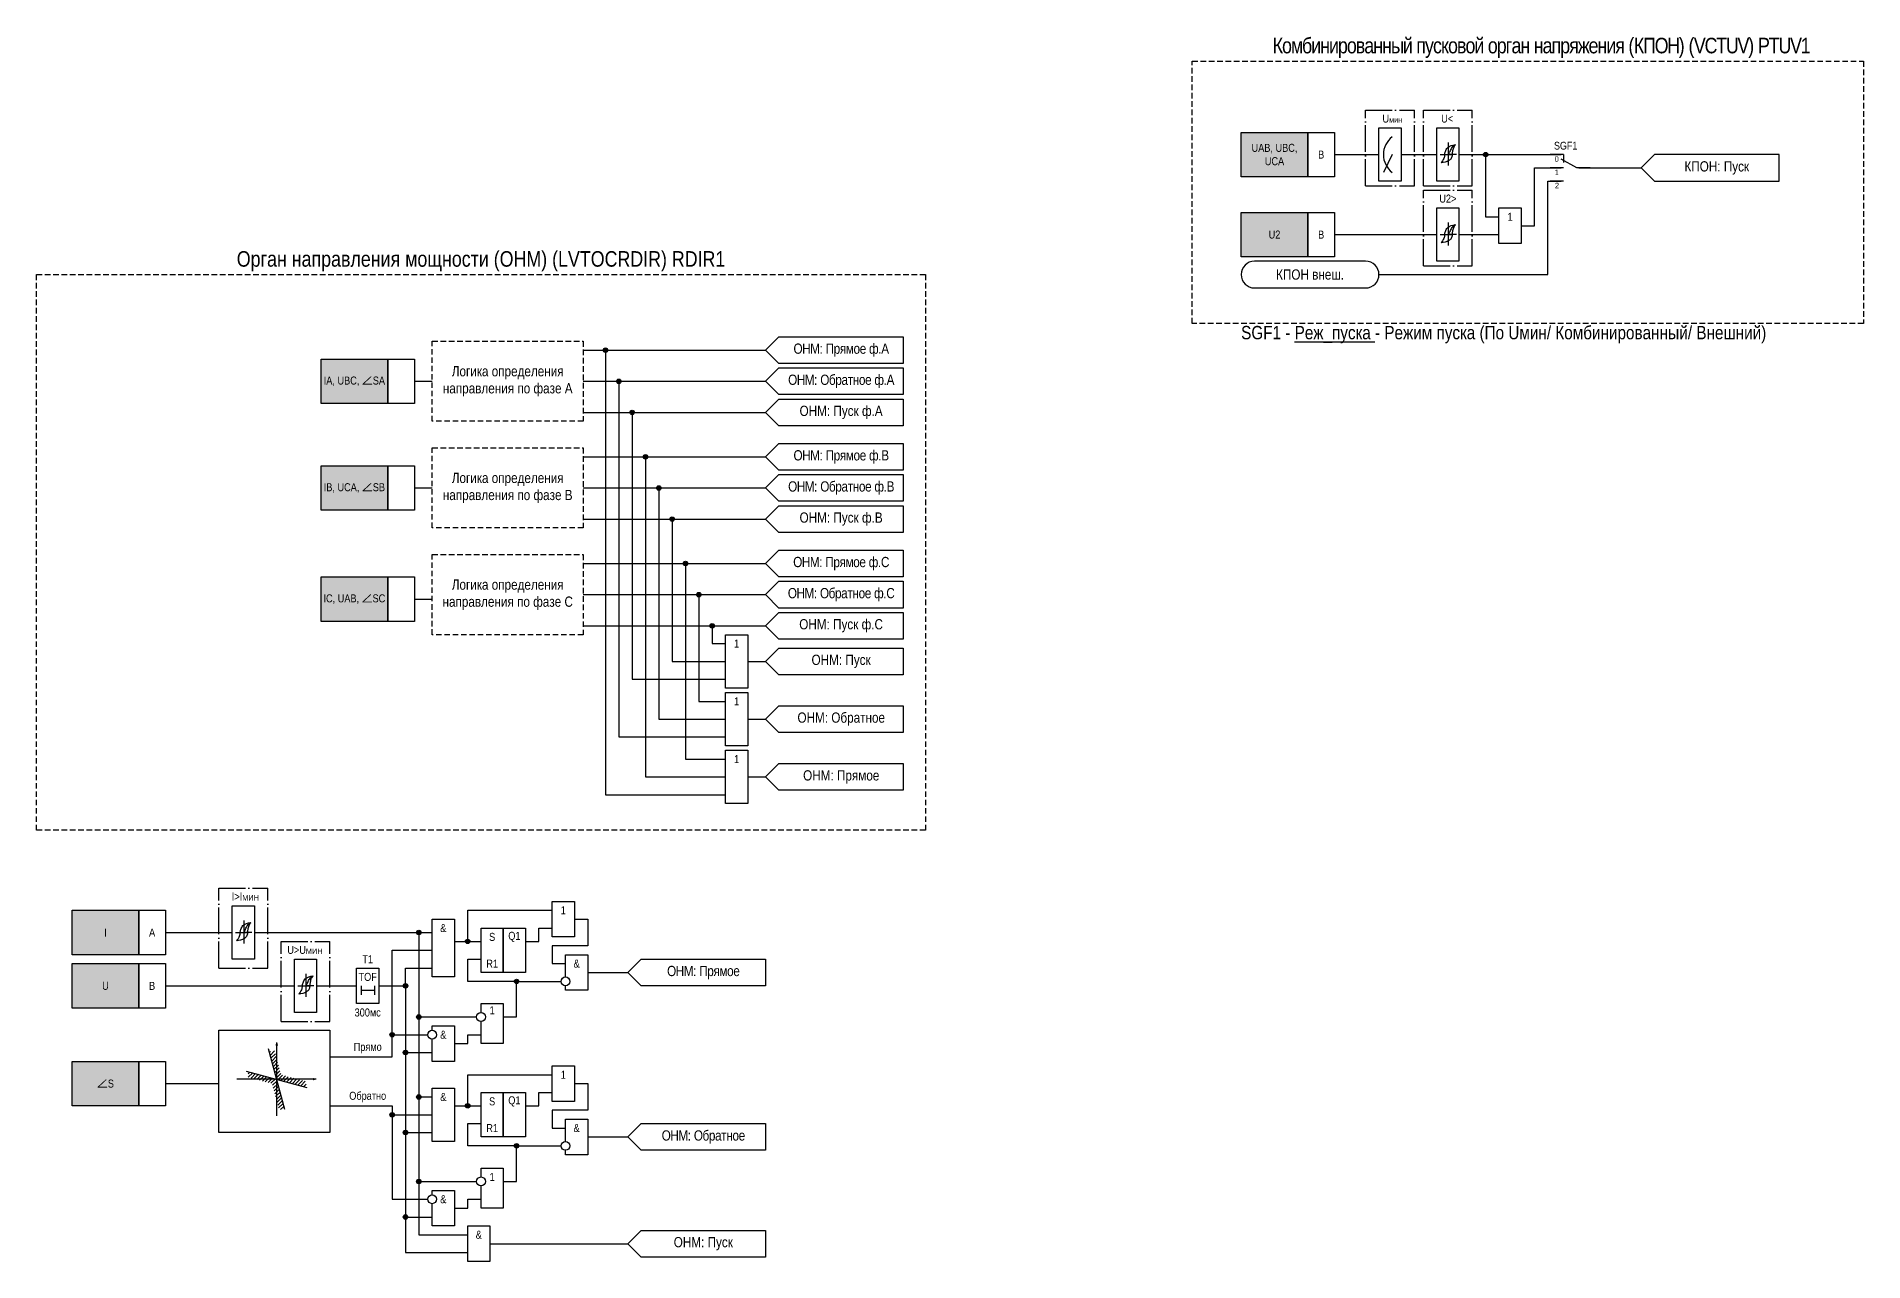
# Model space of a CAD drawing. Header units: millimetres. Extents: x -60 to 2976, y -423 to 657.
# Drawn here: x 1031 to 1442, y 338 to 613.6 of the extents above; entities that cross this region are included whole.
import ezdxf
from ezdxf.enums import TextEntityAlignment as Align

# ---------------------------------------------------------------- set-up
doc = ezdxf.new("R2010")
doc.units = ezdxf.units.MM
doc.linetypes.add('ACAD_ISO04W100', pattern=[30, 24, -3, 0, -3])
doc.linetypes.add('штриховая2', pattern=[0.375, 0.25, -0.125])
doc.layers.add('Основная', color=7, linetype='Continuous')
doc.styles.add('1.8_Gost_RD', font='ARIALN.TTF', dxfattribs={"height": 1.8})
doc.styles.add('2.5_Gost_RD', font='ARIALN.TTF', dxfattribs={"height": 2.5})
doc.styles.add('3.5_Gost_RD', font='ARIALN.TTF', dxfattribs={"height": 3.5})
doc.styles.add('Вывод', font='ARIALN.TTF', dxfattribs={"height": 2.5})
doc.styles.add('Компонент', font='ARIALN.TTF', dxfattribs={"height": 3.5})

# ---------------------------------------------------------------- blocks, each defined once
blk = doc.blocks.new('Точка')
at = {"ltscale": 100}
h = blk.add_hatch(color=256, dxfattribs=at)
h.dxf.hatch_style = 1
edge = h.paths.add_edge_path()
edge.add_arc((0, 0), 0.5, 0, 360)
blk.add_circle((0, 0), 0.5, dxfattribs=at)
blk = doc.blocks.new('*U45')
at = {"layer": 'Основная', "linetype": 'ACAD_ISO04W100', "ltscale": 0.25}
for p, q in [((0, 0), (11, 0)), ((0, -17), (0, 0)), ((11, -17), (11, 0)), ((0, -17), (11, -17))]:
    blk.add_line(p, q, dxfattribs=at)
at = {"layer": 'Основная', "style": 'Компонент'}
blk.add_attdef('ОУ', text='', height=3.5, dxfattribs=at).set_placement((11, 0), align=Align.MIDDLE_CENTER)
blk = doc.blocks.new('*U23')
at = {"layer": 'Основная', "linetype": 'ACAD_ISO04W100', "ltscale": 0.25}
for p, q in [((0, 0), (11, 0)), ((0, -17), (0, 0)), ((11, -17), (11, 0)), ((0, -17), (11, -17))]:
    blk.add_line(p, q, dxfattribs=at)
at = {"layer": 'Основная', "style": 'Компонент'}
blk.add_attdef('ОУ', text='', height=3.5, dxfattribs=at).set_placement((11, 0), align=Align.MIDDLE_CENTER)
blk = doc.blocks.new('*U32')
at = {"layer": 'Основная', "color": 0}
blk.add_line((0, 0), (7, 4), dxfattribs=at)
at = {"layer": 'Основная', "ltscale": 0.35}
blk.add_line((6, 6), (6, 2.5), dxfattribs=at)
blk = doc.blocks.new('*U34')
at = {"layer": 'Основная', "color": 0}
for p, q in [((-3, 6), (-9, 6)), ((-3, 0), (-9, 0)), ((9, 0), (3, 0))]:
    blk.add_line(p, q, dxfattribs=at)
at = {"layer": 'Основная', "ltscale": 0.25, "xscale": -1}
blk.add_blockref('*U32', (3, 0), dxfattribs=at)
at = {"layer": 'Основная'}
for tag, height, style, p in [('ОУ', 3.5, 'Компонент', (-2, 10)), ('В1', 2.5, 'Вывод', (-14, 6)), ('В2', 2.5, 'Вывод', (-6, 4)), ('В3', 2.5, 'Вывод', (-6, -2))]:
    blk.add_attdef(tag, text='', height=height, dxfattribs=dict(at, style=style)).set_placement(p, align=Align.MIDDLE_CENTER)
blk = doc.blocks.new('*U24')
at = {"layer": 'Основная', "linetype": 'ACAD_ISO04W100', "ltscale": 0.25}
for p, q in [((0, 0), (11, 0)), ((0, -18), (0, 0)), ((11, -18), (11, 0)), ((0, -18), (11, -18))]:
    blk.add_line(p, q, dxfattribs=at)
at = {"layer": 'Основная', "style": 'Компонент'}
blk.add_attdef('ОУ', text='', height=3.5, dxfattribs=at).set_placement((11, 0), align=Align.MIDDLE_CENTER)

msp = doc.modelspace()

# ---------------------------------------------------------------- hatches: boundary and pattern name
at = {"ltscale": 100, "true_color": 0xef8637}
h = msp.add_hatch(color=30, dxfattribs=at)
h.dxf.hatch_style = 1
h.paths.add_polyline_path([(1302, 592), (1317, 592), (1317, 582), (1302, 582)])
h = msp.add_hatch(color=30, dxfattribs=at)
h.dxf.hatch_style = 1
h.paths.add_polyline_path([(1302, 574), (1317, 574), (1317, 564), (1302, 564)])
h = msp.add_hatch(color=30, dxfattribs=at)
h.dxf.hatch_style = 1
h.paths.add_polyline_path([(1095, 541), (1110, 541), (1110, 531), (1095, 531)])
h = msp.add_hatch(color=30, dxfattribs=at)
h.dxf.hatch_style = 1
h.paths.add_polyline_path([(1095, 517), (1110, 517), (1110, 507), (1095, 507)])
h = msp.add_hatch(color=30, dxfattribs=at)
h.dxf.hatch_style = 1
h.paths.add_polyline_path([(1095, 492), (1110, 492), (1110, 482), (1095, 482)])
h = msp.add_hatch(color=30, dxfattribs=at)
h.dxf.hatch_style = 1
h.paths.add_polyline_path([(1039, 417), (1054, 417), (1054, 407), (1039, 407)])
h = msp.add_hatch(color=30, dxfattribs=at)
h.dxf.hatch_style = 1
h.paths.add_polyline_path([(1039, 405), (1054, 405), (1054, 395), (1039, 395)])
at = {"ltscale": 100}
h = msp.add_hatch(color=256, dxfattribs=at)
h.dxf.hatch_style = 1
h.paths.add_polyline_path([(1085, 387.2509), (1084.8811, 386.5589, -0.30517304), (1085.0027, 386.6415)])
h.paths.add_polyline_path([(1085, 387.2509), (1085.0027, 386.6415, -0.30517304), (1085.1249, 386.56)])
at = {"ltscale": 100, "true_color": 0xef8637}
h = msp.add_hatch(color=30, dxfattribs=at)
h.dxf.hatch_style = 1
h.paths.add_polyline_path([(1039, 383), (1054, 383), (1054, 373), (1039, 373)])
at = {"ltscale": 100}
h = msp.add_hatch(dxfattribs=at)
h.set_pattern_fill('ANSI31', color=256, scale=0.18)
h.set_pattern_definition([(45, (-49, 195), (-0.40411153, 0.40411153), [])])
edge = h.paths.add_edge_path()
edge.add_line((1091.7049, 378.4714), (1086, 380))
edge.add_line((1086, 380), (1084.5637, 385.3604))
edge.add_arc((1085.0699, 378.7392), 6.6405, 94.371739, 105)
edge.add_line((1083.3512, 385.1534), (1085, 379))
edge.add_line((1085, 379), (1091.5406, 377.2474))
edge.add_arc((1085.0699, 378.7392), 6.6405, 347.017688, 357.688134)
edge = h.paths.add_edge_path()
edge.add_line((1078.471, 379.4815), (1084, 378))
edge.add_line((1084, 378), (1085.5761, 372.1181))
edge.add_arc((1085.0699, 378.7392), 6.6405, 274.371739, 285)
edge.add_line((1086.7886, 372.325), (1085, 379))
edge.add_line((1085, 379), (1078.7201, 380.6827))
edge.add_arc((1085.0699, 378.7392), 6.6405, 162.982312, 173.582199)
h = msp.add_hatch(color=256, dxfattribs=at)
h.dxf.hatch_style = 1
h.paths.add_polyline_path([(1093.9352, 379), (1093.2433, 379.1194, -0.30517304), (1093.3258, 378.9978)])
h.paths.add_polyline_path([(1093.9352, 379), (1093.3258, 378.9978, -0.30517304), (1093.2442, 378.8756)])

# ---------------------------------------------------------------- linework, layer by layer
for p, q in [((1348.6, 589.72), (1348.6, 584.52)), ((1348.6, 571.72), (1348.6, 566.52)), ((1077.6, 414.72), (1077.6, 409.52)), ((1091.6, 402.72), (1091.6, 397.52))]:
    msp.add_line(p, q)
at = {"color": 7, "ltscale": 100}
for p, q in [((1336, 587), (1334, 583)), ((1346.7865, 587.0009), (1348.6014, 587.0009)), ((1347.8108, 587), (1349.491, 587)), ((1350.4163, 587.0028), (1348.6014, 587.0009)), ((1346.7865, 569.0009), (1348.6014, 569.0009)), ((1347.8108, 569), (1349.491, 569)), ((1350.4163, 569.0028), (1348.6014, 569.0009)), ((1075.7865, 412.0009), (1077.6014, 412.0009)), ((1076.8108, 412), (1078.491, 412)), ((1079.4163, 412.0028), (1077.6014, 412.0009)), ((1089.7865, 400.0009), (1091.6014, 400.0009)), ((1090.8108, 400), (1092.491, 400)), ((1093.4163, 400.0028), (1091.6014, 400.0009))]:
    msp.add_line(p, q, dxfattribs=at)
at = {"ltscale": 100}
for p, q in [((1374.5, 581), (1371.5, 581)), ((1154, 519), (1195, 519)), ((1154, 512), (1195, 512)), ((1154, 505), (1195, 505)), ((1154, 495), (1195, 495)), ((1154, 488), (1195, 488)), ((1154, 481), (1195, 481)), ((1085, 387.2509), (1084.8811, 386.5589)), ((1085, 387.2509), (1085, 370.7491)), ((1085, 387.2509), (1085.1249, 386.56)), ((1086.8301, 372.1699), (1083.1699, 385.8301)), ((1093.9352, 379), (1076.0648, 379)), ((1078.1699, 380.8301), (1091.8301, 377.1699)), ((1093.9352, 379), (1093.2433, 379.1194)), ((1093.9352, 379), (1093.2442, 378.8756)), ((1060, 378), (1072, 378))]:
    msp.add_line(p, q, dxfattribs=at)
at = {"linetype": 'штриховая2', "ltscale": 5}
msp.add_lwpolyline([(1291, 608), (1442, 608), (1442, 549), (1291, 549)], close=True, dxfattribs=at)
at = {"ltscale": 100}
for points in [[(1302, 592), (1317, 592), (1317, 582), (1302, 582)], [(1317, 592), (1323, 592), (1323, 582), (1317, 582)], [(1333, 593), (1338, 593), (1338, 581), (1333, 581)], [(1346, 593), (1351, 593), (1351, 581), (1346, 581)], [(1395, 587), (1392, 584), (1395, 581), (1423, 581), (1423, 587)], [(1302, 574), (1317, 574), (1317, 564), (1302, 564)], [(1317, 574), (1323, 574), (1323, 564), (1317, 564)], [(1346, 575), (1351, 575), (1351, 563), (1346, 563)], [(1360, 575), (1365, 575), (1365, 567), (1360, 567)], [(1198, 546), (1226, 546), (1226, 540), (1198, 540), (1195, 543)], [(1095, 541), (1110, 541), (1110, 531), (1095, 531)], [(1110, 541), (1116, 541), (1116, 531), (1110, 531)], [(1198, 539), (1226, 539), (1226, 533), (1198, 533), (1195, 536)], [(1198, 532), (1226, 532), (1226, 526), (1198, 526), (1195, 529)], [(1198, 522), (1226, 522), (1226, 516), (1198, 516), (1195, 519)], [(1095, 517), (1110, 517), (1110, 507), (1095, 507)], [(1110, 517), (1116, 517), (1116, 507), (1110, 507)], [(1198, 515), (1226, 515), (1226, 509), (1198, 509), (1195, 512)], [(1198, 508), (1226, 508), (1226, 502), (1198, 502), (1195, 505)], [(1198, 498), (1226, 498), (1226, 492), (1198, 492), (1195, 495)], [(1095, 492), (1110, 492), (1110, 482), (1095, 482)], [(1110, 492), (1116, 492), (1116, 482), (1110, 482)], [(1198, 491), (1226, 491), (1226, 485), (1198, 485), (1195, 488)], [(1198, 484), (1226, 484), (1226, 478), (1198, 478), (1195, 481)], [(1186, 479), (1191, 479), (1191, 467), (1186, 467)], [(1198, 476), (1226, 476), (1226, 470), (1198, 470), (1195, 473)], [(1186, 466), (1191, 466), (1191, 454), (1186, 454)], [(1198, 463), (1226, 463), (1226, 457), (1198, 457), (1195, 460)], [(1186, 453), (1191, 453), (1191, 441), (1186, 441)], [(1198, 450), (1226, 450), (1226, 444), (1198, 444), (1195, 447)], [(1039, 417), (1054, 417), (1054, 407), (1039, 407)], [(1054, 417), (1060, 417), (1060, 407), (1054, 407)], [(1075, 418), (1080, 418), (1080, 406), (1075, 406)], [(1147, 419), (1152, 419), (1152, 411), (1147, 411)], [(1120, 415), (1125, 415), (1125, 402), (1120, 402)], [(1131, 413), (1136, 413), (1136, 403), (1131, 403)], [(1136, 413), (1141, 413), (1141, 403), (1136, 403)], [(1039, 405), (1054, 405), (1054, 395), (1039, 395)], [(1054, 405), (1060, 405), (1060, 395), (1054, 395)], [(1089, 406), (1094, 406), (1094, 394), (1089, 394)], [(1103, 404), (1108, 404), (1108, 396), (1103, 396)], [(1167, 406), (1195, 406), (1195, 400), (1167, 400), (1164, 403)], [(1072, 390), (1097, 390), (1097, 367), (1072, 367)], [(1039, 383), (1054, 383), (1054, 373), (1039, 373)], [(1054, 383), (1060, 383), (1060, 373), (1054, 373)], [(1147, 382), (1152, 382), (1152, 374), (1147, 374)], [(1120, 377), (1125, 377), (1125, 365), (1120, 365)], [(1131, 376), (1136, 376), (1136, 366), (1131, 366)], [(1136, 376), (1141, 376), (1141, 366), (1136, 366)], [(1167, 369), (1195, 369), (1195, 363), (1167, 363), (1164, 366)], [(1167, 345), (1195, 345), (1195, 339), (1167, 339), (1164, 342)]]:
    msp.add_lwpolyline(points, close=True, dxfattribs=at)
for points in [[(1323, 587), (1333, 587)], [(1338, 587), (1346, 587)], [(1351, 587), (1357, 587), (1357, 573), (1360, 573)], [(1351, 587), (1374, 587)], [(1365, 571), (1368, 571), (1368, 584), (1374, 584)], [(1378, 584), (1392, 584)], [(1333, 560), (1371, 560), (1371, 581), (1374, 581)], [(1323, 569), (1346, 569)], [(1351, 569), (1360, 569)], [(1154, 543), (1195, 543)], [(1154, 543), (1159, 543), (1159, 443), (1186, 443)], [(1116, 536), (1120, 536)], [(1154, 536), (1195, 536)], [(1154, 536), (1162, 536), (1162, 456), (1186, 456)], [(1154, 529), (1195, 529)], [(1154, 529), (1165, 529), (1165, 469), (1186, 469)], [(1154, 519), (1168, 519), (1168, 447), (1186, 447)], [(1116, 512), (1120, 512)], [(1154, 512), (1171, 512), (1171, 460), (1186, 460)], [(1154, 505), (1174, 505), (1174, 473), (1186, 473)], [(1154, 495), (1177, 495), (1177, 451), (1186, 451)], [(1116, 487), (1120, 487)], [(1154, 488), (1180, 488), (1180, 464), (1186, 464)], [(1154, 481), (1183, 481), (1183, 477), (1186, 477)], [(1191, 473), (1195, 473)], [(1191, 460), (1195, 460)], [(1191, 447), (1195, 447)], [(1125, 410), (1128, 410), (1128, 417), (1147, 417)], [(1060, 412), (1075, 412)], [(1080, 412), (1120, 412)], [(1080, 412), (1117, 412), (1117, 393), (1130, 393)], [(1080, 412), (1117, 412), (1117, 375), (1120, 375)], [(1080, 412), (1117, 412), (1117, 344), (1128, 344)], [(1080, 412), (1117, 412), (1117, 356), (1130, 356)], [(1141, 410), (1144, 410), (1144, 413), (1147, 413)], [(1152, 415), (1155, 415), (1155, 409), (1147, 409), (1147, 405), (1150, 405)], [(1097, 384), (1111, 384), (1111, 408), (1120, 408)], [(1125, 410), (1131, 410)], [(1150, 402), (1150, 407), (1155, 407), (1155, 399), (1150, 399), (1150, 400)], [(1108, 400), (1114, 400), (1114, 404), (1120, 404)], [(1136, 393), (1139, 393), (1139, 401), (1128, 401), (1128, 406), (1131, 406)], [(1155, 403), (1164, 403)], [(1060, 400), (1089, 400)], [(1094, 400), (1103, 400)], [(1104, 400), (1104, 398)], [(1104, 399), (1107, 399)], [(1107, 400), (1107, 398)], [(1108, 400), (1114, 400), (1114, 385), (1120, 385)], [(1108, 400), (1114, 400), (1114, 367), (1120, 367)], [(1108, 400), (1114, 400), (1114, 348), (1120, 348)], [(1108, 400), (1114, 400), (1114, 340), (1128, 340)], [(1136, 393), (1139, 393), (1139, 401), (1149, 401)], [(1131, 395), (1131, 396), (1136, 396), (1136, 387), (1131, 387), (1131, 392)], [(1131, 394), (1131, 395)], [(1120, 390), (1120, 391), (1125, 391), (1125, 383), (1120, 383), (1120, 388)], [(1097, 384), (1111, 384), (1111, 389), (1119, 389)], [(1125, 387), (1128, 387), (1128, 389), (1131, 389)], [(1078.1699, 380.8301), (1091.8301, 377.1699)], [(1125, 373), (1128, 373), (1128, 380), (1147, 380)], [(1141, 373), (1144, 373), (1144, 376), (1147, 376)], [(1152, 378), (1155, 378), (1155, 372), (1147, 372), (1147, 368), (1150, 368)], [(1097, 373), (1111, 373), (1111, 352), (1119, 352)], [(1097, 373), (1111, 373), (1111, 371), (1120, 371)], [(1125, 373), (1131, 373)], [(1150, 365), (1150, 370), (1155, 370), (1155, 362), (1150, 362), (1150, 363)], [(1136, 356), (1139, 356), (1139, 364), (1128, 364), (1128, 369), (1131, 369)], [(1155, 366), (1164, 366)], [(1136, 356), (1139, 356), (1139, 364), (1149, 364)], [(1131, 357), (1131, 359)], [(1131, 358), (1131, 359), (1136, 359), (1136, 350), (1131, 350), (1131, 355)], [(1120, 353), (1120, 354), (1125, 354), (1125, 346), (1120, 346), (1120, 351)], [(1125, 350), (1128, 350), (1128, 352), (1131, 352)], [(1133, 342), (1164, 342)]]:
    msp.add_lwpolyline(points, dxfattribs=at)
at = {"color": 7, "linetype": 'штриховая2', "ltscale": 5}
msp.add_lwpolyline([(1031, 560), (1231, 560), (1231, 435), (1031, 435)], close=True, dxfattribs=at)
at = {"ltscale": 100}
msp.add_lwpolyline([(1305, 557), (1330, 557, 1), (1330, 563), (1305, 563, 1)], format="xyb", close=True, dxfattribs=at)
at = {"color": 251, "linetype": 'штриховая2', "ltscale": 5, "true_color": 0x58595b}
for points in [[(1120, 545), (1154, 545), (1154, 527), (1120, 527)], [(1120, 521), (1154, 521), (1154, 503), (1120, 503)], [(1120, 497), (1154, 497), (1154, 479), (1120, 479)]]:
    msp.add_lwpolyline(points, close=True, dxfattribs=at)
at = {"color": 7, "ltscale": 100}
msp.add_lwpolyline([(1128, 346), (1133, 346), (1133, 338), (1128, 338)], close=True, dxfattribs=at)
at = {"ltscale": 100}
for centre in [(1150, 401), (1131, 393), (1120, 389), (1150, 364), (1131, 356), (1120, 352)]:
    msp.add_circle(centre, 1, dxfattribs=at)
at = {"color": 7, "ltscale": 100}
msp.add_arc((1339, 587), 5, 126.869898, 233.130102, dxfattribs=at)
at = {"ltscale": 100}
for centre, start, end in [((1085.0032, 386.5099), 22.366304, 158.132512), ((1093.1942, 378.9973), 292.323869, 68.090076)]:
    msp.add_arc(centre, 0.1316, start, end, dxfattribs=at)
for points in [[(1347.8, 586.92), (1347.9527, 587.7081), (1348.4415, 588.5439), (1350.2, 589.257)], [(1348.6014, 587.0009), (1349, 587.72), (1349.4669, 588.5973), (1350.2, 589.257)], [(1349.4795, 586.92), (1349.6, 587.7081), (1349.8118, 588.5439), (1350.2, 589.257)], [(1347.8, 586.92), (1347.6, 586.1319), (1347, 585.12)], [(1349.4795, 586.92), (1349.2473, 586.1319), (1348.7586, 585.6696), (1347, 585.12)], [(1347.8, 568.92), (1347.6, 568.1319), (1347, 567.12)], [(1349.4795, 568.92), (1349.2473, 568.1319), (1348.7586, 567.6696), (1347, 567.12)], [(1347.8, 568.92), (1347.9527, 569.7081), (1348.4415, 570.5439), (1350.2, 571.257)], [(1348.6014, 569.0009), (1349, 569.72), (1349.4669, 570.5973), (1350.2, 571.257)], [(1349.4795, 568.92), (1349.6, 569.7081), (1349.8118, 570.5439), (1350.2, 571.257)], [(1076.8, 411.92), (1076.6, 411.1319), (1076, 410.12)], [(1078.4795, 411.92), (1078.2473, 411.1319), (1077.7586, 410.6696), (1076, 410.12)], [(1076.8, 411.92), (1076.9527, 412.7081), (1077.4415, 413.5439), (1079.2, 414.257)], [(1077.6014, 412.0009), (1078, 412.72), (1078.4669, 413.5973), (1079.2, 414.257)], [(1078.4795, 411.92), (1078.6, 412.7081), (1078.8118, 413.5439), (1079.2, 414.257)], [(1090.8, 399.92), (1090.6, 399.1319), (1090, 398.12)], [(1092.4795, 399.92), (1092.2473, 399.1319), (1091.7586, 398.6696), (1090, 398.12)], [(1090.8, 399.92), (1090.9527, 400.7081), (1091.4415, 401.5439), (1093.2, 402.257)], [(1091.6014, 400.0009), (1092, 400.72), (1092.4669, 401.5973), (1093.2, 402.257)], [(1092.4795, 399.92), (1092.6, 400.7081), (1092.8118, 401.5439), (1093.2, 402.257)]]:
    msp.add_spline(points, degree=3)

# ---------------------------------------------------------------- block references
at = {"color": 3, "ltscale": 100}
msp.add_blockref('Точка', (1357, 587), dxfattribs=at)
at = {"ltscale": 100}
for p in [(1159, 543), (1162, 536), (1165, 529), (1168, 519), (1171, 512), (1174, 505), (1177, 495), (1180, 488), (1183, 481), (1117, 412), (1128, 410), (1114, 400), (1139, 401), (1117, 393), (1111, 389), (1114, 385), (1117, 375), (1111, 371), (1128, 373), (1114, 367), (1139, 364), (1117, 356), (1114, 348)]:
    msp.add_blockref('Точка', p, dxfattribs=at)
at = {"layer": 'Основная', "ltscale": 0.25}
for name, p in [('*U23', (1330, 597)), ('*U45', (1343, 597)), ('*U23', (1343, 579)), ('*U24', (1072, 422)), ('*U24', (1086, 410))]:
    msp.add_blockref(name, p, dxfattribs=at)
ref = msp.add_blockref('*U34', (1376, 584), dxfattribs=dict(at, xscale=0.5, yscale=0.5, zscale=0.5))
ref.add_attrib('ОУ', 'SGF1', dxfattribs={"height": 1.75, "style": 'Компонент'}).set_placement((1375, 589), align=Align.MIDDLE_CENTER)
ref.add_attrib('В2', '0', dxfattribs={"height": 1.25, "style": 'Вывод'}).set_placement((1373, 586), align=Align.MIDDLE_CENTER)
ref.add_attrib('В3', '1', dxfattribs={"height": 1.25, "style": 'Вывод'}).set_placement((1373, 583), align=Align.MIDDLE_CENTER)

# ---------------------------------------------------------------- texts
at = {"color": 30, "ltscale": 100, "attachment_point": 5, "style": '3.5_Gost_RD'}
for s, insert, char_height, width in [('{\\T0.9;Комбинированный пусковой орган напряжения (КПОН) (VCTUV) \\C6;PTUV1}', (1369.5, 611), 3.5, 145), ('\\pxt49;Орган направления мощности (ОНМ) (LVTOCRDIR) {\\C6;RDIR1}', (1131, 563), 3.5, 200), ('\\pxql;SGF1 - {\\LРеж_пуска} - Режим пуска (По Uмин/ Комбинированный/ Внешний)', (1372, 546.5), 3, 140)]:
    msp.add_mtext(s, dxfattribs=dict(at, insert=insert, char_height=char_height, width=width))
at = {"color": 7, "ltscale": 100, "char_height": 1.8}
for s, insert, width, attachment_point, style in [('\\pxi1.5477;U{\\H0.66667x;мин}', (1331, 596), 11, 1, '1.8_Gost_RD'), ('U<', (1347, 596), 4, 1, '1.8_Gost_RD'), ('\\pxqc;U2>', (1343, 578), 11, 1, '1.8_Gost_RD'), ('\\pxi1.3076; I>I{\\H0.66667x;МИН}', (1072, 421), 11, 1, '1.8_Gost_RD'), ('\\pxi0.78678;U>U{\\H0.66667x;МИН}', (1086, 409), 12.594396, 1, '1.8_Gost_RD'), ('&', (1130.5, 344), 5, 5, '2.5_Gost_RD')]:
    msp.add_mtext(s, dxfattribs=dict(at, insert=insert, width=width, attachment_point=attachment_point, style=style))
at = {"ltscale": 100}
for s, insert, char_height, width, attachment_point, style in [('UAB, UBC, ^JUCA ', (1309.5, 587), 1.8, 15, 5, '1.8_Gost_RD'), ('В ', (1320, 587), 1.8, 6, 5, '1.8_Gost_RD'), ('\\pxsm0.7;КПОН: Пуск', (1409, 584), 2.3, 28, 5, '2.5_Gost_RD'), ('2', (1372.5907, 580.6607), 1.25, 2, 1, '3.5_Gost_RD'), ('1', (1362.5, 573), 1.8, 5, 5, '2.5_Gost_RD'), ('U2', (1309.5, 569), 1.8, 15, 5, '1.8_Gost_RD'), ('В ', (1320, 569), 1.8, 6, 5, '1.8_Gost_RD'), ('\\pxsm0.7;КПОН внеш.', (1317.5, 560), 2.3, 31.000006, 5, '2.5_Gost_RD'), ('\\pxsm0.7;{\\T0.95;ОНМ: Прямое ф.А}', (1212, 543), 2.3, 28, 5, '2.5_Gost_RD'), ('IA, UBC, {\\fISOCPEUR|b0|i0|c0|p34;∠}SA', (1102.5, 536), 1.8, 15, 5, '1.8_Gost_RD'), ('\\pxsm0.7;{\\T0.95;ОНМ: Обратное ф.А}', (1212, 536), 2.3, 28, 5, '2.5_Gost_RD'), ('\\pxsm0.7;ОНМ: Пуск ф.А ', (1212, 529), 2.3, 28, 5, '2.5_Gost_RD'), ('\\pxsm0.7;{\\T0.95;ОНМ: Прямое ф.В}', (1212, 519), 2.3, 28, 5, '2.5_Gost_RD'), ('IВ, UCA, {\\fISOCPEUR|b0|i0|c0|p34;∠}SB', (1102.5, 512), 1.8, 15, 5, '1.8_Gost_RD'), ('\\pxsm0.7;{\\T0.95;ОНМ: Обратное ф.В}', (1212, 512), 2.3, 28, 5, '2.5_Gost_RD'), ('\\pxsm0.7;ОНМ: Пуск ф.В', (1212, 505), 2.3, 28, 5, '2.5_Gost_RD'), ('\\pxsm0.7;{\\T0.95;ОНМ: Прямое ф.С}', (1212, 495), 2.3, 28, 5, '2.5_Gost_RD'), ('\\pxsm0.7;{\\T0.95;ОНМ: Обратное ф.С}', (1212, 488), 2.3, 28, 5, '2.5_Gost_RD'), ('IC, UAB, {\\fISOCPEUR|b0|i0|c0|p34;∠}SC', (1102.5, 487), 1.8, 15, 5, '1.8_Gost_RD'), ('\\pxsm0.7;ОНМ: Пуск ф.С', (1212, 481), 2.3, 28, 5, '2.5_Gost_RD'), ('1', (1188.5, 477), 1.8, 5, 5, '2.5_Gost_RD'), ('\\pxsm0.7;ОНМ: Пуск', (1212, 473), 2.3, 27.874017, 5, '2.5_Gost_RD'), ('1', (1188.5, 464), 1.8, 5, 5, '2.5_Gost_RD'), ('\\pxsm0.7;ОНМ: Обратное', (1212.0315, 460), 2.3, 27.937009, 5, '2.5_Gost_RD'), ('1', (1188.5, 451), 1.8, 5, 5, '2.5_Gost_RD'), ('\\pxsm0.7;ОНМ: Прямое', (1212.0315, 447), 2.3, 27.937009, 5, '2.5_Gost_RD'), ('1', (1149.5, 417), 1.8, 5, 5, '2.5_Gost_RD'), ('I', (1046.5, 412), 1.8, 15, 5, '1.8_Gost_RD'), ('А', (1057, 412), 1.8, 6, 5, '1.8_Gost_RD'), ('&', (1122.5, 413), 1.8, 5, 5, '2.5_Gost_RD'), ('S', (1133.5, 411), 1.8, 5, 5, '2.5_Gost_RD'), ('Q1', (1138.5, 411), 1.8, 5, 5, '2.5_Gost_RD'), ('T1', (1105.5, 406), 1.8, 5, 5, '2.5_Gost_RD'), ('TOF', (1105.5, 402), 1.8, 5, 5, '2.5_Gost_RD'), ('R1', (1133.5, 405), 1.8, 5, 5, '2.5_Gost_RD'), ('&', (1152.5, 405), 1.8, 5, 5, '2.5_Gost_RD'), ('\\pxsm0.7;{\\T0.95;ОНМ: Прямое}', (1181, 403), 2.3, 28, 5, '2.5_Gost_RD'), ('U', (1046.5, 400), 1.8, 15, 5, '1.8_Gost_RD'), ('В', (1057, 400), 1.8, 6, 5, '1.8_Gost_RD'), ('300мс', (1105.5, 394), 1.8, 5, 5, '2.5_Gost_RD'), ('1', (1133.5, 394.5), 1.8, 5, 5, '2.5_Gost_RD'), ('Прямо', (1105.5, 386), 1.8, 11, 5, '2.5_Gost_RD'), ('&', (1122.5, 389), 1.8, 5, 5, '2.5_Gost_RD'), ('{\\fISOCPEUR|b0|i0|c0|p34;∠}S', (1046.5, 378), 1.8, 15, 5, '1.8_Gost_RD'), ('1', (1149.5, 380), 1.8, 5, 5, '2.5_Gost_RD'), ('Обратно', (1105.5, 375), 1.8, 11, 5, '2.5_Gost_RD'), ('&', (1122.5, 375), 1.8, 5, 5, '2.5_Gost_RD'), ('S', (1133.5, 374), 1.8, 5, 5, '2.5_Gost_RD'), ('Q1', (1138.5, 374), 1.8, 5, 5, '2.5_Gost_RD'), ('R1', (1133.5, 368), 1.8, 5, 5, '2.5_Gost_RD'), ('&', (1152.5, 368), 1.8, 5, 5, '2.5_Gost_RD'), ('\\pxsm0.7;{\\T0.95;ОНМ: Обратное}', (1181, 366), 2.3, 28, 5, '2.5_Gost_RD'), ('1', (1133.5, 357), 1.8, 5, 5, '2.5_Gost_RD'), ('&', (1122.5, 352), 1.8, 5, 5, '2.5_Gost_RD'), ('\\pxsm0.7;ОНМ: Пуск', (1181, 342), 2.3, 28, 5, '2.5_Gost_RD')]:
    msp.add_mtext(s, dxfattribs=dict(at, insert=insert, char_height=char_height, width=width, attachment_point=attachment_point, style=style))
at = {"color": 251, "ltscale": 100, "true_color": 0x58595b, "char_height": 2.3, "width": 34, "attachment_point": 5, "style": '3.5_Gost_RD'}
for s, insert in [('Логика определения направления по фазе А', (1137, 536)), ('Логика определения направления по фазе В', (1137, 512)), ('Логика определения направления по фазе C', (1137, 488))]:
    msp.add_mtext(s, dxfattribs=dict(at, insert=insert))

doc.saveas('drawing.dxf')
